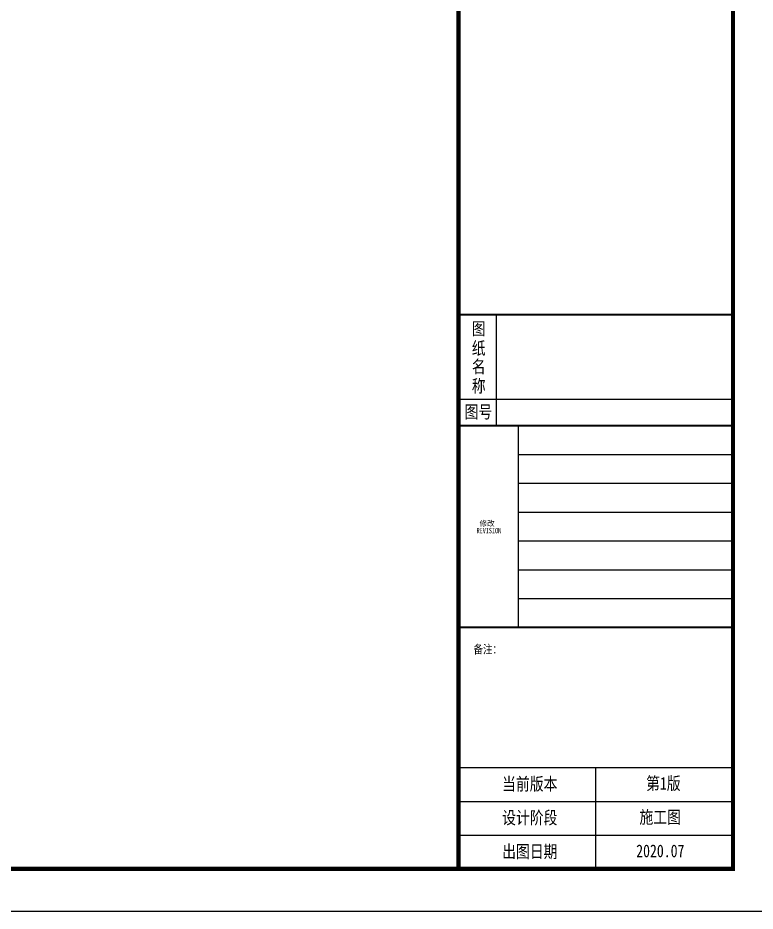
# Model space of a CAD drawing. Header units: millimetres. Extents: x -807114 to -50119, y -468455 to -61603.
# Drawn here: x -234377 to -223169, y -237099 to -223522 of the extents above; entities that cross this region are included whole.
import ezdxf
from ezdxf.enums import TextEntityAlignment as Align

# ---------------------------------------------------------------- set-up
doc = ezdxf.new("R2010")
doc.units = ezdxf.units.MM
doc.header["$LTSCALE"] = 1000
doc.layers.add('PUB_TEXT', color=3, linetype='Continuous')
doc.layers.add('PUB_TITLE', color=4, linetype='Continuous')
doc.styles.add('ZDBOX', font='simsun.ttc', dxfattribs={"width": 0.7})
doc.styles.add('宋体', font='simsun.ttc', dxfattribs={"width": 0.8})

msp = doc.modelspace()

# ---------------------------------------------------------------- linework, layer by layer
for p, q in [((-227100.1, -229718.3), (-227100.1, -228033.6)), ((-227677.7, -229317.2), (-223506.2, -229317.2))]:
    msp.add_line(p, q)
at = {"const_width": 32.1}
for points in [[(-227677.7, -228033.6), (-223506.2, -228033.6)], [(-227677.7, -229718.3), (-223506.2, -229718.3)], [(-227677.7, -232784.7), (-223506.2, -232784.7)]]:
    msp.add_lwpolyline(points, dxfattribs=at)
at = {"layer": 'PUB_TITLE'}
for p, q in [((-227677.7, -234916.7), (-223506.2, -234916.7)), ((-225592, -236456.9), (-225592, -234916.7)), ((-227677.7, -235430.1), (-223506.2, -235430.1)), ((-227677.7, -235943.5), (-223506.2, -235943.5))]:
    msp.add_line(p, q, dxfattribs=at)
for points in [[(-260985.8, -237098.7), (-222864.4, -237098.7), (-222864.4, -210144.2), (-260985.8, -210144.2)], [(-259579.4, -236456.9), (-223506.2, -236456.9), (-223506.2, -210786), (-259579.4, -210786)]]:
    msp.add_lwpolyline(points, close=True, dxfattribs=at)
at = {"layer": 'PUB_TITLE', "const_width": 64.2}
msp.add_lwpolyline([(-259579.4, -236456.9), (-223506.2, -236456.9), (-223506.2, -210786), (-259579.4, -210786)], close=True, dxfattribs=at)
msp.add_lwpolyline([(-227677.7, -236456.9), (-227677.7, -210786)], dxfattribs=at)
at = {"layer": 'PUB_TITLE'}
msp.add_lwpolyline([(-227677.7, -232784.7), (-223506.2, -232784.7)], dxfattribs=at)
for points in [[(-226770.1, -229718.3), (-226770.1, -229718.3), (-226770.1, -232765.4), (-226770.1, -232765.4)], [(-226770.1, -230156.3), (-226770.1, -230156.3), (-224339.1, -230156.3), (-223506.2, -230156.3)], [(-226770.1, -230594.4), (-226770.1, -230594.4), (-224339.1, -230594.4), (-223506.2, -230594.4)], [(-226770.1, -231032.5), (-226770.1, -231032.5), (-224339.1, -231032.5), (-223506.2, -231032.5)], [(-226770.1, -231470.5), (-226770.1, -231470.5), (-224339.1, -231470.5), (-223506.2, -231470.5)], [(-226770.1, -231908.6), (-226770.1, -231908.6), (-224339.1, -231908.6), (-223506.2, -231908.6)], [(-226770.1, -232346.6), (-226770.1, -232346.6), (-224339.1, -232346.6), (-223506.2, -232346.6)]]:
    msp.add_open_spline(points, degree=3, dxfattribs=at)

# ---------------------------------------------------------------- texts
at = {"style": 'ZDBOX', "width": 0.8}
for s, height, p in [('图', 192.5, (-227371.6, -228248.3)), ('纸', 192.5, (-227371.6, -228538.8)), ('名', 192.5, (-227371.6, -228819.4)), ('称', 192.5, (-227371.6, -229114.5)), ('图号', 192.53, (-227375.5, -229511.6)), ('备注：', 128.35, (-227234.4, -233115.3))]:
    msp.add_text(s, height=height, dxfattribs=at).set_placement(p, align=Align.MIDDLE)
for s, p in [('当前版本', (-227015.2, -235261.4)), ('第1版', (-224826.6, -235252.6)), ('设计阶段', (-227015.2, -235774.8)), ('施工图', (-224927.2, -235766)), ('出图日期', (-227015.2, -236288.3)), ('2020.07', (-224977.4, -236279.5))]:
    msp.add_text(s, height=192.53, dxfattribs=at).set_placement(p)
at = {"layer": 'PUB_TEXT', "color": 8, "style": '宋体'}
msp.add_text('修改', height=81.59, dxfattribs=at).set_placement((-227358.6, -231246.2))
at = {"layer": 'PUB_TEXT', "color": 8, "style": '宋体', "width": 0.7}
msp.add_text('REVISION', height=81.59, dxfattribs=at).set_placement((-227403.1, -231380), align=Align.BOTTOM_LEFT)

doc.saveas('drawing.dxf')
